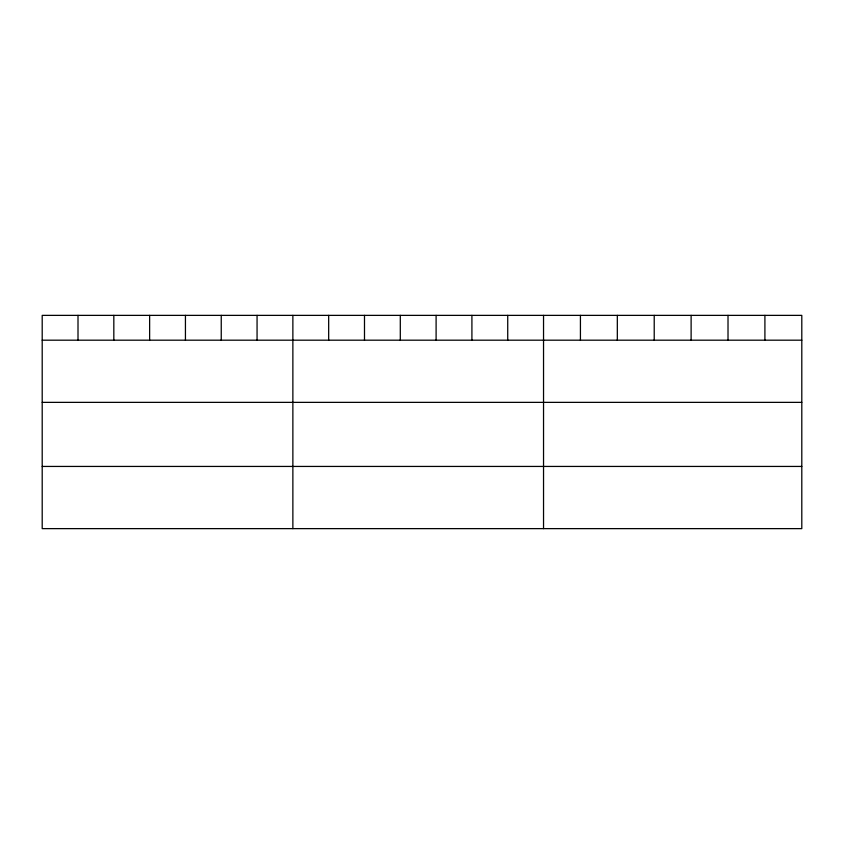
<?xml version="1.0" encoding="UTF-8"?>
<svg xmlns="http://www.w3.org/2000/svg" width="844" height="844" viewBox="0 0 844 844"><rect width="100%" height="100%" fill="white"/><g stroke="black" fill="none" stroke-linecap="round" stroke-linejoin="round"><path stroke-width="1.27" d="M801.8 340.185L801.8 528.629L42.2 528.629L42.2 315.371L801.8 315.371L801.8 340.185L42.2 340.185M42.2 402.366L801.8 402.366M42.2 466.437L801.8 466.437M764.907 315.371L764.907 340.185M728.013 315.371L728.013 340.185M691.12 315.371L691.12 340.185M654.216 315.371L654.216 340.185M617.323 315.371L617.323 340.185M580.429 315.371L580.429 340.185M543.536 315.371L543.536 528.629M507.729 315.371L507.729 340.185M471.912 315.371L471.912 340.185M436.105 315.371L436.105 340.185M400.299 315.371L400.299 340.185M364.492 315.371L364.492 340.185M328.675 315.371L328.675 340.185M292.868 315.371L292.868 528.629M257.061 315.371L257.061 340.185M221.244 315.371L221.244 340.185M185.437 315.371L185.437 340.185M149.631 315.371L149.631 340.185M113.824 315.371L113.824 340.185M78.007 315.371L78.007 340.185"/></g></svg>
